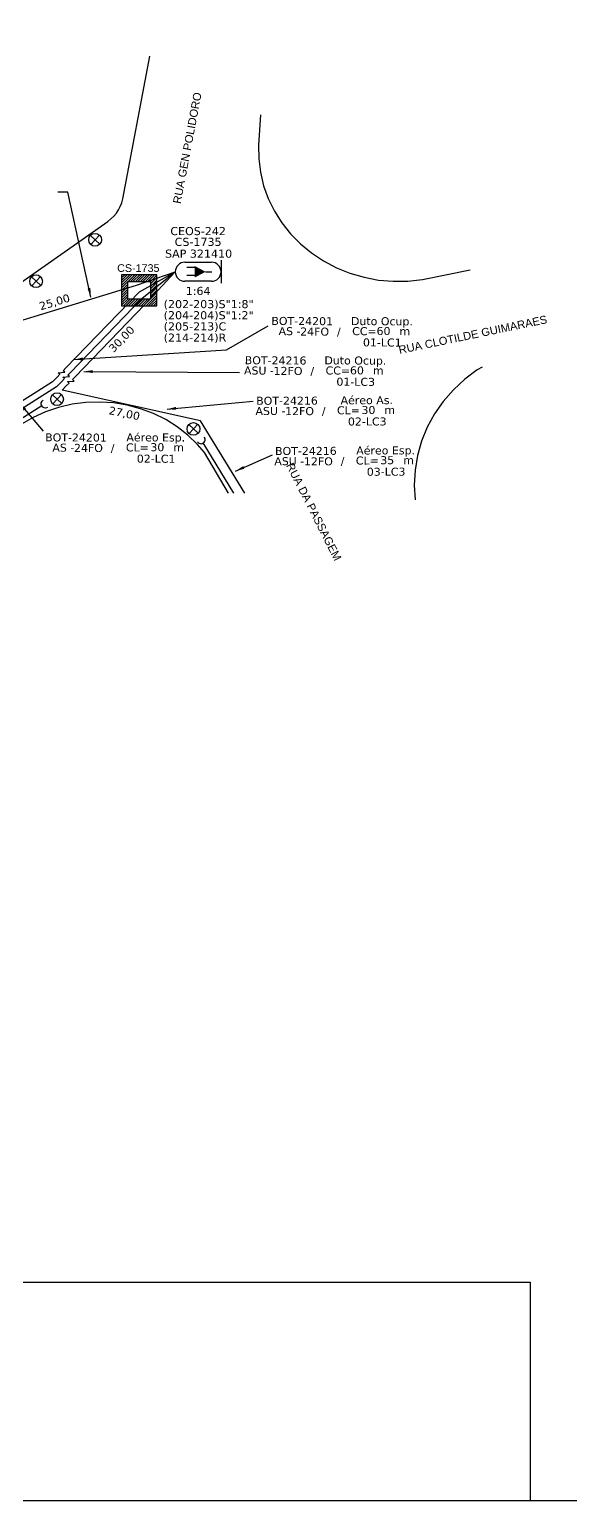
# Model space of a CAD drawing. Extents: x -89 to 749, y 705 to 1299.
# Drawn here: x 125.8 to 246.7, y 705 to 1033.4 of the extents above; entities that cross this region are included whole.
import ezdxf
from ezdxf.enums import TextEntityAlignment as Align

# ---------------------------------------------------------------- set-up
doc = ezdxf.new("R2010")
doc.units = 0
for name, color, linetype in [('10.1-Caixas Subterrâneas', 5, 'Continuous'), ('10.4-Postes', 1, 'Continuous'), ('20.4-CEOS', 1, 'Continuous'), ('CAP a instalar', 1, 'Continuous'), ('label_cabos', 7, 'Continuous'), ('QUADRA', 7, 'Continuous'), ('Subida Lateral', 5, 'Continuous')]:
    doc.layers.add(name, color=color, linetype=linetype)
doc.layers.add('CORDOALHA_SUPORTE', color=7, linetype='Continuous', lineweight=25)
doc.layers.add('Segmento Logradouro Texto', color=7, linetype='Continuous', lineweight=0)
doc.styles.add('ARIAL', font='arial.ttf')
doc.styles.add('DIGICADE', font='arial.ttf')
doc.styles.add('siredit', font='verdana.ttf')
doc.linetypes.add('FENCELINE1', pattern='A,0.25,-0.1,[133,ltypeshp.shx,S=0.1,R=0,X=-0.1,Y=0],-0.1,1', length=1.45)
doc.dimstyles.new('CL', dxfattribs={"dimtxt": 1, "dimasz": 2, "dimexe": 0.18, "dimexo": 0.0625, "dimgap": 0.09, "dimtad": 0, "dimdec": 0, "dimrnd": 1, "dimzin": 0, "dimdsep": 46, "dimtxsty": 'siredit', "dimblk": 'NONE', "dimcen": 0, "dimse1": 1, "dimse2": 1, "dimsd1": 1, "dimsd2": 1, "dimclrt": 7, "dimadec": 0, "dimazin": 0, "dimtfac": 1, "dimtdec": 0, "dimtofl": 0, "dimtmove": 0, "dimatfit": 3, "dimfxl": 0, "dimtolj": 1, "dimtzin": 0, "dimarcsym": 0})

# ---------------------------------------------------------------- blocks, each defined once
blk = doc.blocks.new('*X58')
at = {"color": 0, "linetype": 'Continuous'}
for p, q in [((-1.25, 0.34099), (-0.49099, 1.1)), ((-1.25, 0.517767), (-0.667767, 1.1)), ((-1.25, 0.694544), (-0.844544, 1.1)), ((-1.25, 0.87132), (-1.02132, 1.1)), ((-1.25, 1.048097), (-1.198097, 1.1)), ((-0.789214, 0.625), (-0.314214, 1.1)), ((-0.612437, 0.625), (-0.137437, 1.1)), ((-0.43566, 0.625), (0.03934, 1.1)), ((-0.258883, 0.625), (0.216117, 1.1)), ((-0.082107, 0.625), (0.392893, 1.1)), ((0.09467, 0.625), (0.56967, 1.1)), ((0.271447, 0.625), (0.746447, 1.1)), ((0.448223, 0.625), (0.923223, 1.1)), ((0.625, 0.625), (1.1, 1.1)), ((0.801777, 0.625), (1.25, 1.073223)), ((-1.25, 0.164214), (-0.8035, 0.610714)), ((-1.25, -0.012563), (-0.8035, 0.433937)), ((-1.25, -0.18934), (-0.8035, 0.25716)), ((-1.25, -0.366117), (-0.8035, 0.080383)), ((0.8035, 0.449947), (1.25, 0.896447)), ((0.8035, 0.27317), (1.25, 0.71967)), ((0.8035, 0.096393), (1.25, 0.542893)), ((0.8035, -0.080383), (1.25, 0.366117)), ((0.8035, -0.25716), (1.25, 0.18934)), ((0.8035, -0.433937), (1.25, 0.012563)), ((-1.25, -0.542893), (-0.8035, -0.096393)), ((-1.25, -0.71967), (-0.8035, -0.27317)), ((-1.25, -0.896447), (-0.8035, -0.449947)), ((-1.25, -1.073223), (-0.801777, -0.625)), ((-1.1, -1.1), (-0.625, -0.625)), ((-0.923223, -1.1), (-0.448223, -0.625)), ((-0.746447, -1.1), (-0.271447, -0.625)), ((-0.56967, -1.1), (-0.09467, -0.625)), ((-0.392893, -1.1), (0.082107, -0.625)), ((-0.216117, -1.1), (0.258883, -0.625)), ((-0.03934, -1.1), (0.43566, -0.625)), ((0.137437, -1.1), (0.612437, -0.625)), ((0.314214, -1.1), (0.789214, -0.625)), ((0.49099, -1.1), (1.25, -0.34099)), ((0.667767, -1.1), (1.25, -0.517767)), ((0.8035, -0.610714), (1.25, -0.164214)), ((0.844544, -1.1), (1.25, -0.694544)), ((1.02132, -1.1), (1.25, -0.87132)), ((1.198097, -1.1), (1.25, -1.048097))]:
    blk.add_line(p, q, dxfattribs=at)
blk = doc.blocks.new('MANHOLE_MQ')
at = {"color": 0, "linetype": 'Continuous'}
for p, q in [((0.00000623, 0.00000569), (-0.00000627, 0.00000569)), ((-0.00000627, 0.00000569), (-0.00000627, -0.00000531)), ((0.00000623, -0.00000531), (0.00000623, 0.00000569)), ((-0.00000404, 0.00000331), (0.00000399, 0.00000331)), ((-0.00000404, -0.00000294), (-0.00000404, 0.00000331)), ((0.00000399, 0.00000331), (0.00000399, -0.00000294)), ((0.00000399, -0.00000294), (-0.00000404, -0.00000294)), ((0.00000399, -0.00000294), (0.00000399, -0.00000294)), ((-0.00000627, -0.00000531), (0.00000623, -0.00000531))]:
    blk.add_line(p, q, dxfattribs=at)
at = {"color": 0, "linetype": 'Continuous', "xscale": 5e-06, "yscale": 5e-06, "zscale": 1e-05}
blk.add_blockref('*X58', (-0.00000002, 0.00000019), dxfattribs=at)
blk = doc.blocks.new('Inst CB DT OCUP CFOA-SM-ASU-120-S-12')
at = {"layer": 'label_cabos', "color": 0, "style": 'siredit'}
for tag, flags, p in [('ID_ATIVIDADE', 3, (1.31, 2.67)), ('FATOR', 1, (11.56, 2.55))]:
    blk.add_attdef(tag, text='', height=1, rotation=359.69, dxfattribs=dict(at, flags=flags)).set_placement(p, align=Align.MIDDLE_CENTER)
for tag, p in [('TIPO_CABO', (1.26, 0)), ('DESTINO_CABO', (3.13, 1.26)), ('CABO', (4.69, -0.05)), ('/', (7.71, -0.05)), ('LANCE', (10.91, 0)), ('TIPO_CABO', (13.11, 1.24)), ('UND', (15.96, 0)), ('FID', (13.15, -1.41))]:
    blk.add_attdef(tag, text='', height=1, rotation=359.69, dxfattribs=at).set_placement(p, align=Align.MIDDLE_CENTER)
blk.add_attdef('QTDE', (12.43, -0.47), '', height=1, rotation=359.69, dxfattribs=at)
blk = doc.blocks.new('_None')
blk = doc.blocks.new('Inst CB AS CFOA-SM-ASU-120-S-12')
at = {"layer": 'label_cabos', "color": 0, "style": 'siredit'}
for tag, flags, p in [('ID_ATIVIDADE', 3, (1.31, 2.67)), ('FATOR', 1, (11.56, 2.55))]:
    blk.add_attdef(tag, text='', height=1, rotation=359.69, dxfattribs=dict(at, flags=flags)).set_placement(p, align=Align.MIDDLE_CENTER)
for tag, p in [('TIPO_CABO', (1.26, 0)), ('DESTINO_CABO', (3.13, 1.26)), ('CABO', (4.69, -0.05)), ('/', (7.71, -0.05)), ('LANCE', (10.81, 0)), ('TIPO_CABO', (13.11, 1.24)), ('UND', (15.96, 0)), ('FID', (13.15, -1.41))]:
    blk.add_attdef(tag, text='', height=1, rotation=359.69, dxfattribs=at).set_placement(p, align=Align.MIDDLE_CENTER)
blk.add_attdef('QTDE', (12.43, -0.47), '', height=1, rotation=359.69, dxfattribs=at)
blk = doc.blocks.new('Inst CB ESP CFOA-SM-ASU-120-S-12')
at = {"layer": 'label_cabos', "color": 0, "style": 'siredit'}
for tag, flags, p in [('ID_ATIVIDADE', 3, (1.31, 2.67)), ('FATOR', 1, (11.56, 2.55))]:
    blk.add_attdef(tag, text='', height=1, rotation=359.69, dxfattribs=dict(at, flags=flags)).set_placement(p, align=Align.MIDDLE_CENTER)
for tag, p in [('TIPO_CABO', (1.26, 0)), ('DESTINO_CABO', (3.13, 1.26)), ('CABO', (4.69, -0.05)), ('/', (7.71, -0.05)), ('LANCE', (10.81, 0)), ('TIPO_CABO', (13.11, 1.24)), ('UND', (15.96, 0)), ('FID', (13.15, -1.41))]:
    blk.add_attdef(tag, text='', height=1, rotation=359.69, dxfattribs=at).set_placement(p, align=Align.MIDDLE_CENTER)
blk.add_attdef('QTDE', (12.43, -0.47), '', height=1, rotation=359.69, dxfattribs=at)
blk = doc.blocks.new('Inst CB ESP CFOA-SM-AS-80-TS-24')
at = {"layer": 'label_cabos', "color": 0, "style": 'siredit'}
for tag, flags, p in [('ID_ATIVIDADE', 3, (1.31, 2.67)), ('FATOR', 1, (11.56, 2.55))]:
    blk.add_attdef(tag, text='', height=1, rotation=359.69, dxfattribs=dict(at, flags=flags)).set_placement(p, align=Align.MIDDLE_CENTER)
for tag, p in [('TIPO_CABO', (1.76, 0)), ('DESTINO_CABO', (3.13, 1.26)), ('CABO', (4.69, -0.05)), ('/', (7.71, -0.05)), ('LANCE', (10.81, 0)), ('TIPO_CABO', (13.11, 1.24)), ('UND', (15.96, 0)), ('FID', (13.15, -1.41))]:
    blk.add_attdef(tag, text='', height=1, rotation=359.69, dxfattribs=at).set_placement(p, align=Align.MIDDLE_CENTER)
blk.add_attdef('QTDE', (12.43, -0.47), '', height=1, rotation=359.69, dxfattribs=at)
blk = doc.blocks.new('Inst CB DT OCUP CFOA-SM-AS-80-TS-24')
at = {"layer": 'label_cabos', "color": 0, "style": 'siredit'}
for tag, flags, p in [('ID_ATIVIDADE', 3, (1.31, 2.67)), ('FATOR', 1, (11.56, 2.55))]:
    blk.add_attdef(tag, text='', height=1, rotation=359.69, dxfattribs=dict(at, flags=flags)).set_placement(p, align=Align.MIDDLE_CENTER)
for tag, p in [('TIPO_CABO', (1.76, 0)), ('DESTINO_CABO', (3.13, 1.26)), ('CABO', (4.69, -0.05)), ('/', (7.71, -0.05)), ('LANCE', (10.91, 0)), ('TIPO_CABO', (13.11, 1.24)), ('UND', (15.96, 0)), ('FID', (13.15, -1.41))]:
    blk.add_attdef(tag, text='', height=1, rotation=359.69, dxfattribs=at).set_placement(p, align=Align.MIDDLE_CENTER)
blk.add_attdef('QTDE', (12.43, -0.47), '', height=1, rotation=359.69, dxfattribs=at)
blk = doc.blocks.new('*U79')
at = {"layer": '20.4-CEOS', "color": 7, "style": 'siredit'}
for tag, p in [('FIBRAS_SPLITTER', (0, 0)), ('FIBRAS_TOP_C', (0, -4.13)), ('RESERVA_FINAIS', (0, -5.46))]:
    blk.add_attdef(tag, p, '', height=1.01, dxfattribs=at)
for tag, p, flags in [('ID_ATIVIDADE', (0, -6.77), 3), ('FATOR', (0, -8.09), 1), ('QTDE', (0, -9.4), 1), ('FID', (0, -10.71), 1)]:
    blk.add_attdef(tag, p, '', height=1.01, dxfattribs=dict(at, flags=flags))
blk = doc.blocks.new('*U81')
at = {"layer": '20.4-CEOS', "color": 7, "style": 'siredit'}
blk.add_attdef('FIBRAS_SPLITTER', (0, 0), '', height=1.01, dxfattribs=at)
for tag, p, flags in [('ID_ATIVIDADE', (0, -1.48), 3), ('FATOR', (0, -2.79), 1), ('QTDE', (0, -4.11), 1), ('FID', (0, -5.42), 1)]:
    blk.add_attdef(tag, p, '', height=1.01, dxfattribs=dict(at, flags=flags))

msp = doc.modelspace()

# ---------------------------------------------------------------- linework, layer by layer
msp.add_lwpolyline([(-89.32, 705.02), (749.25, 705.02), (749.25, 1299.02), (-89.32, 1299.02), (-89.32, 705.02)])
at = {"color": 7}
for points in [[(-89.24, 753.78), (237.71, 753.78)], [(237.71, 753.78), (237.71, 705.02)]]:
    msp.add_lwpolyline(points, dxfattribs=at)
at = {"layer": '10.4-Postes', "color": 1}
for p, q in [((139.43, 987.45), (141.52, 985.5)), ((141.45, 987.52), (139.5, 985.43)), ((126.24, 978.2), (128.32, 976.25)), ((128.26, 978.27), (126.31, 976.18)), ((130.93, 951.87), (133.01, 949.92)), ((132.95, 951.94), (130.99, 949.85)), ((161.39, 945.24), (163.48, 943.28)), ((163.41, 945.3), (161.46, 943.22))]:
    msp.add_line(p, q, dxfattribs=at)
for centre in [(140.47, 986.48), (127.28, 977.23), (131.97, 950.9), (162.44, 944.26)]:
    msp.add_circle(centre, 1.43, dxfattribs=at)
at = {"layer": '20.4-CEOS', "color": 7}
for p, q in [((160.51, 981.47), (166.48, 981.47)), ((166.48, 977.21), (160.51, 977.21))]:
    msp.add_line(p, q, dxfattribs=at)
for points in [[(162.79, 980.27), (160.97, 980.27)], [(165.14, 979.34), (166.58, 979.34)], [(168.61, 981.91), (168.61, 976.78)], [(162.79, 978.5), (160.97, 978.5)]]:
    msp.add_lwpolyline(points, dxfattribs=at)
msp.add_lwpolyline([(165.14, 979.34, 0, 2.63, 0), (162.68, 979.34, 2.63, 2.63, 0)], format="xyseb", dxfattribs=at)
for centre, start, end in [((160.51, 979.34), 90, 270), ((166.48, 979.34), 270, 90)]:
    msp.add_arc(centre, 2.13, start, end, dxfattribs=at)
at = {"layer": 'CAP a instalar', "color": 7, "linetype": 'FENCELINE1', "ltscale": 3}
msp.add_lwpolyline([(118.72, 966.88), (149.75, 976.32), (158.38, 979.34)], dxfattribs=at)
at = {"layer": 'CAP a instalar', "color": 255, "linetype": 'FENCELINE1', "ltscale": 3}
for points in [[(150.39, 974.89), (158.38, 979.34)], [(151.6, 972.04), (158.38, 979.34)], [(133.95, 957.88), (150.39, 974.89)], [(136.01, 955.9), (151.6, 972.04)], [(130.92, 954.75), (131.97, 955.83)], [(130.92, 954.75), (99.6, 934.93)], [(133.1, 952.89), (134.02, 953.85)], [(173.9, 929.92), (164.01, 946.07), (133.1, 952.89)]]:
    msp.add_lwpolyline(points, dxfattribs=at)
at = {"layer": 'CAP a instalar', "color": 8, "linetype": 'FENCELINE1', "ltscale": 3}
for points in [[(151, 973.46), (158.38, 979.34)], [(134.98, 956.89), (151, 973.46)], [(131.83, 953.64), (101.18, 934.23)], [(131.83, 953.64), (133, 954.84)]]:
    msp.add_lwpolyline(points, dxfattribs=at)
at = {"layer": 'CORDOALHA_SUPORTE'}
for points in [[(128.53, 949.39), (105.52, 934.83)], [(171.5, 929.92), (164.64, 941.13)]]:
    msp.add_lwpolyline(points, dxfattribs=at)
for points in [[(129.83, 949.03, -1), (128.89, 950.69)], [(163.32, 941.38, 1), (164.9, 942.45)]]:
    msp.add_lwpolyline(points, format="xyb", dxfattribs=at)
at = {"layer": 'QUADRA'}
for points in [[(-8.5, 882.37), (18.39, 902.67), (125.8, 978.31), (143.33, 990.6), (144.02, 991.14), (144.66, 991.76), (145.22, 992.43), (145.7, 993.14), (146.09, 993.9), (146.41, 994.7), (146.64, 995.64), (152.67, 1027.5)], [(-8.5, 882.37), (18.39, 902.67), (125.8, 978.31), (143.33, 990.6), (144.02, 991.14), (144.66, 991.76), (145.22, 992.43), (145.7, 993.14), (146.09, 993.9), (146.41, 994.7), (146.64, 995.64), (152.67, 1027.5)], [(177.44, 1014.39), (177.01, 1007.63), (177.04, 1004.58), (177.04, 1004.58), (177.41, 1001.54), (178.11, 998.56), (179.16, 995.67), (180.52, 992.89), (182.19, 990.27), (184.14, 987.81), (186.37, 985.56), (188.85, 983.54), (191.52, 981.76), (194.4, 980.25), (197.41, 979.04), (200.55, 978.12), (203.78, 977.5), (207.06, 977.22), (210.35, 977.24), (213.62, 977.58), (224.28, 979.81)], [(177.44, 1014.39), (177.01, 1007.63), (177.04, 1004.58), (177.04, 1004.58), (177.41, 1001.54), (178.11, 998.56), (179.16, 995.67), (180.52, 992.89), (182.19, 990.27), (184.14, 987.81), (186.37, 985.56), (188.85, 983.54), (191.52, 981.76), (194.4, 980.25), (197.41, 979.04), (200.55, 978.12), (203.78, 977.5), (207.06, 977.22), (210.35, 977.24), (213.62, 977.58), (224.28, 979.81)], [(226.92, 958.08), (225.84, 957.43), (223.05, 955.33), (220.52, 952.98), (218.27, 950.39), (216.32, 947.6), (214.69, 944.64), (213.41, 941.53), (212.49, 938.33), (211.95, 935.04), (211.76, 931.72), (211.95, 928.44)], [(170.24, 929.92), (164.9, 938.99), (163.33, 940.81), (161.18, 942.88), (158.8, 944.73), (156.24, 946.34), (153.5, 947.68), (150.63, 948.76), (147.64, 949.55), (144.61, 950.05), (141.5, 950.25), (138.4, 950.15), (135.34, 949.76), (132.32, 949.07), (129.41, 948.08), (126.62, 946.83), (124, 945.31), (62.23, 902.59), (9.7, 867.43)]]:
    msp.add_lwpolyline(points, dxfattribs=at)
at = {"layer": 'Subida Lateral', "color": 5}
for points in [[(131.97, 955.83), (132.58, 956.48), (132.23, 956.81), (133.72, 956.93), (133.34, 957.26), (133.95, 957.88)], [(133, 954.84), (133.61, 955.48), (133.25, 955.82), (134.75, 955.93), (134.37, 956.26), (134.98, 956.89)], [(134.02, 953.85), (134.64, 954.49), (134.28, 954.83), (135.77, 954.94), (135.4, 955.27), (136.01, 955.9)]]:
    msp.add_lwpolyline(points, dxfattribs=at)

# ---------------------------------------------------------------- block references
at = {"layer": '10.1-Caixas Subterrâneas', "color": 30, "xscale": 628296.1673100219, "yscale": 628296.1673100219, "zscale": 628296.1673100219, "rotation": 180.0000000000632}
msp.add_blockref('MANHOLE_MQ', (150.29, 975.34), dxfattribs=at)
at = {"layer": '20.4-CEOS', "color": 0, "lineweight": 0}
ref = msp.add_blockref('*U79', (155.79, 971.22), dxfattribs=dict(at, xscale=1.786118084390603, yscale=1.786118084390603, zscale=1.786118084390603))
ref.add_attrib('FIBRAS_SPLITTER', '(202-203)S"1:8"', (155.79, 971.22), dxfattribs={"color": 7, "height": 1.8034, "style": 'siredit'})
ref.add_attrib('FIBRAS_TOP_C', '(205-213)C', (155.79, 966.25), dxfattribs={"color": 7, "height": 1.803, "style": 'siredit'})
ref.add_attrib('RESERVA_FINAIS', '(214-214)R', (155.79, 963.74), dxfattribs={"color": 7, "height": 1.803, "style": 'siredit'})
at = {"layer": '20.4-CEOS', "color": 0, "lineweight": 0, "xscale": 1.786118084390603, "yscale": 1.786118084390603, "zscale": 1.786118084390603}
msp.add_blockref('*U81', (155.79, 968.74), dxfattribs=at).add_auto_attribs({'FIBRAS_SPLITTER': '(204-204)S"1:2"'})
at = {"layer": 'label_cabos', "color": 2, "lineweight": 0}
ref = msp.add_blockref('Inst CB DT OCUP CFOA-SM-AS-80-TS-24', (181.15, 966.08), dxfattribs=dict(at, xscale=1.786118084390603, yscale=1.786118084390603, zscale=1.786118084390603))
ref.add_attrib('DESTINO_CABO', 'BOT-24201', dxfattribs={"color": 0, "height": 1.786, "rotation": 359.69, "style": 'siredit'}).set_placement((186.74, 968.34), align=Align.MIDDLE_CENTER)
ref.add_attrib('CABO', '24FO', dxfattribs={"color": 0, "height": 1.786, "rotation": 359.69, "style": 'siredit'}).set_placement((189.52, 965.99), align=Align.MIDDLE_CENTER)
ref.add_attrib('TIPO_CABO', 'Duto Ocup.', dxfattribs={"color": 0, "height": 1.786, "rotation": 359.69, "style": 'siredit'}).set_placement((204.56, 968.3), align=Align.MIDDLE_CENTER)
ref.add_attrib('/', '/', dxfattribs={"color": 0, "height": 1.79, "rotation": 359.69, "style": 'siredit'}).set_placement((194.93, 965.99), align=Align.MIDDLE_CENTER)
ref.add_attrib('TIPO_CABO', 'AS - ', dxfattribs={"color": 0, "height": 1.786, "rotation": 359.69, "style": 'siredit'}).set_placement((184.3, 966.07), align=Align.MIDDLE_CENTER)
ref.add_attrib('FID', '01-LC1', dxfattribs={"color": 0, "height": 1.786, "rotation": 359.69, "style": 'siredit'}).set_placement((204.64, 963.56), align=Align.MIDDLE_CENTER)
ref.add_attrib('LANCE', 'CC=', dxfattribs={"color": 0, "height": 1.786, "rotation": 359.69, "style": 'siredit'}).set_placement((200.64, 966.08), align=Align.MIDDLE_CENTER)
ref.add_attrib('QTDE', '60', (203.35, 965.23), dxfattribs={"color": 0, "height": 1.786, "rotation": 359.69, "style": 'siredit'})
ref.add_attrib('UND', 'm', dxfattribs={"color": 0, "height": 1.79, "rotation": 359.69, "style": 'siredit'}).set_placement((209.67, 966.08), align=Align.MIDDLE_CENTER)
ref = msp.add_blockref('Inst CB DT OCUP CFOA-SM-ASU-120-S-12', (175.21, 957.3), dxfattribs=dict(at, xscale=1.786118084390603, yscale=1.786118084390603, zscale=1.786118084390603))
ref.add_attrib('DESTINO_CABO', 'BOT-24216', dxfattribs={"color": 0, "height": 1.786, "rotation": 359.69, "style": 'siredit'}).set_placement((180.8, 959.56), align=Align.MIDDLE_CENTER)
ref.add_attrib('CABO', '12FO', dxfattribs={"color": 0, "height": 1.786, "rotation": 359.69, "style": 'siredit'}).set_placement((183.58, 957.21), align=Align.MIDDLE_CENTER)
ref.add_attrib('TIPO_CABO', 'Duto Ocup.', dxfattribs={"color": 0, "height": 1.786, "rotation": 359.69, "style": 'siredit'}).set_placement((198.62, 959.53), align=Align.MIDDLE_CENTER)
ref.add_attrib('/', '/', dxfattribs={"color": 0, "height": 1.79, "rotation": 359.69, "style": 'siredit'}).set_placement((188.99, 957.21), align=Align.MIDDLE_CENTER)
ref.add_attrib('TIPO_CABO', 'ASU - ', dxfattribs={"color": 0, "height": 1.786, "rotation": 359.69, "style": 'siredit'}).set_placement((177.47, 957.29), align=Align.MIDDLE_CENTER)
ref.add_attrib('FID', '01-LC3', dxfattribs={"color": 0, "height": 1.786, "rotation": 359.69, "style": 'siredit'}).set_placement((198.7, 954.78), align=Align.MIDDLE_CENTER)
ref.add_attrib('LANCE', 'CC=', dxfattribs={"color": 0, "height": 1.786, "rotation": 359.69, "style": 'siredit'}).set_placement((194.7, 957.3), align=Align.MIDDLE_CENTER)
ref.add_attrib('QTDE', '60', (197.41, 956.45), dxfattribs={"color": 0, "height": 1.786, "rotation": 359.69, "style": 'siredit'})
ref.add_attrib('UND', 'm', dxfattribs={"color": 0, "height": 1.79, "rotation": 359.69, "style": 'siredit'}).set_placement((203.73, 957.3), align=Align.MIDDLE_CENTER)
at = {"layer": 'label_cabos', "color": 2}
ref = msp.add_blockref('Inst CB AS CFOA-SM-ASU-120-S-12', (177.78, 948.26), dxfattribs=dict(at, xscale=1.786118084390602, yscale=1.786118084390603, zscale=1.786118084390603, rotation=0.4634636605450991))
ref.add_attrib('DESTINO_CABO', 'BOT-24216', dxfattribs={"color": 0, "height": 1.786, "rotation": 0.1535, "style": 'siredit'}).set_placement((183.35, 950.56), align=Align.MIDDLE_CENTER)
ref.add_attrib('TIPO_CABO', 'Aéreo As.', dxfattribs={"color": 0, "height": 1.786, "rotation": 0.1535, "style": 'siredit'}).set_placement((201.17, 950.67), align=Align.MIDDLE_CENTER)
ref.add_attrib('CABO', '12FO', dxfattribs={"color": 0, "height": 1.786, "rotation": 0.1535, "style": 'siredit'}).set_placement((186.15, 948.23), align=Align.MIDDLE_CENTER)
ref.add_attrib('/', '/', dxfattribs={"color": 0, "height": 1.79, "rotation": 0.1535, "style": 'siredit'}).set_placement((191.55, 948.28), align=Align.MIDDLE_CENTER)
ref.add_attrib('TIPO_CABO', 'ASU - ', dxfattribs={"color": 0, "height": 1.786, "rotation": 0.1535, "style": 'siredit'}).set_placement((180.03, 948.27), align=Align.MIDDLE_CENTER)
ref.add_attrib('FID', '02-LC3', dxfattribs={"color": 0, "height": 1.786, "rotation": 0.1535, "style": 'siredit'}).set_placement((201.28, 945.92), align=Align.MIDDLE_CENTER)
ref.add_attrib('LANCE', 'CL=', dxfattribs={"color": 0, "height": 1.786, "rotation": 0.1535, "style": 'siredit'}).set_placement((197.08, 948.42), align=Align.MIDDLE_CENTER)
ref.add_attrib('QTDE', '30', (199.98, 947.59), dxfattribs={"color": 0, "height": 1.786, "rotation": 0.1535, "style": 'siredit'})
ref.add_attrib('UND', 'm', dxfattribs={"color": 0, "height": 1.79, "rotation": 0.1535, "style": 'siredit'}).set_placement((206.29, 948.49), align=Align.MIDDLE_CENTER)
ref = msp.add_blockref('Inst CB ESP CFOA-SM-AS-80-TS-24', (130.61, 940.08), dxfattribs=dict(at, xscale=1.786118084390603, yscale=1.786118084390603, zscale=1.786118084390603, rotation=0.1315642785740553))
ref.add_attrib('DESTINO_CABO', 'BOT-24201', dxfattribs={"color": 0, "height": 1.786, "rotation": 359.8216, "style": 'siredit'}).set_placement((136.2, 942.35), align=Align.MIDDLE_CENTER)
ref.add_attrib('TIPO_CABO', 'Aéreo Esp.', dxfattribs={"color": 0, "height": 1.786, "rotation": 359.8216, "style": 'siredit'}).set_placement((154.02, 942.36), align=Align.MIDDLE_CENTER)
ref.add_attrib('CABO', '24FO', dxfattribs={"color": 0, "height": 1.786, "rotation": 359.8216, "style": 'siredit'}).set_placement((138.98, 940.01), align=Align.MIDDLE_CENTER)
ref.add_attrib('/', '/', dxfattribs={"color": 0, "height": 1.79, "rotation": 359.8216, "style": 'siredit'}).set_placement((144.39, 940.02), align=Align.MIDDLE_CENTER)
ref.add_attrib('TIPO_CABO', 'AS - ', dxfattribs={"color": 0, "height": 1.786, "rotation": 359.8216, "style": 'siredit'}).set_placement((133.76, 940.08), align=Align.MIDDLE_CENTER)
ref.add_attrib('FID', '02-LC1', dxfattribs={"color": 0, "height": 1.786, "rotation": 359.8216, "style": 'siredit'}).set_placement((154.1, 937.61), align=Align.MIDDLE_CENTER)
ref.add_attrib('LANCE', 'CL=', dxfattribs={"color": 0, "height": 1.786, "rotation": 359.8216, "style": 'siredit'}).set_placement((149.91, 940.13), align=Align.MIDDLE_CENTER)
ref.add_attrib('QTDE', '30', (152.81, 939.29), dxfattribs={"color": 0, "height": 1.786, "rotation": 359.8216, "style": 'siredit'})
ref.add_attrib('UND', 'm', dxfattribs={"color": 0, "height": 1.79, "rotation": 359.8216, "style": 'siredit'}).set_placement((159.12, 940.15), align=Align.MIDDLE_CENTER)
ref = msp.add_blockref('Inst CB ESP CFOA-SM-ASU-120-S-12', (181.99, 937.05), dxfattribs=dict(at, xscale=1.786118084390602, yscale=1.786118084390603, zscale=1.786118084390603, rotation=0.4634636605450989))
ref.add_attrib('DESTINO_CABO', 'BOT-24216', dxfattribs={"color": 0, "height": 1.786, "rotation": 0.1535, "style": 'siredit'}).set_placement((187.56, 939.35), align=Align.MIDDLE_CENTER)
ref.add_attrib('TIPO_CABO', 'Aéreo Esp.', dxfattribs={"color": 0, "height": 1.786, "rotation": 0.1535, "style": 'siredit'}).set_placement((205.38, 939.46), align=Align.MIDDLE_CENTER)
ref.add_attrib('CABO', '12FO', dxfattribs={"color": 0, "height": 1.786, "rotation": 0.1535, "style": 'siredit'}).set_placement((190.36, 937.02), align=Align.MIDDLE_CENTER)
ref.add_attrib('/', '/', dxfattribs={"color": 0, "height": 1.79, "rotation": 0.1535, "style": 'siredit'}).set_placement((195.76, 937.07), align=Align.MIDDLE_CENTER)
ref.add_attrib('TIPO_CABO', 'ASU - ', dxfattribs={"color": 0, "height": 1.786, "rotation": 0.1535, "style": 'siredit'}).set_placement((184.24, 937.06), align=Align.MIDDLE_CENTER)
ref.add_attrib('FID', '03-LC3', dxfattribs={"color": 0, "height": 1.786, "rotation": 0.1535, "style": 'siredit'}).set_placement((205.49, 934.71), align=Align.MIDDLE_CENTER)
ref.add_attrib('LANCE', 'CL=', dxfattribs={"color": 0, "height": 1.786, "rotation": 0.1535, "style": 'siredit'}).set_placement((201.29, 937.21), align=Align.MIDDLE_CENTER)
ref.add_attrib('QTDE', '35', (204.19, 936.38), dxfattribs={"color": 0, "height": 1.786, "rotation": 0.1535, "style": 'siredit'})
ref.add_attrib('UND', 'm', dxfattribs={"color": 0, "height": 1.79, "rotation": 0.1535, "style": 'siredit'}).set_placement((210.5, 937.28), align=Align.MIDDLE_CENTER)

# ---------------------------------------------------------------- texts
at = {"layer": '10.1-Caixas Subterrâneas', "color": 30, "style": 'ARIAL'}
msp.add_text('CS-1735', height=1.715, dxfattribs=at).set_placement((145.4, 979.31))
at = {"layer": '20.4-CEOS', "color": 7, "style": 'siredit'}
for s, p in [('CEOS-242', (163.49, 989.33)), ('CS-1735', (163.49, 986.92)), ('SAP 321410', (163.59, 984.29)), ('1:64', (163.49, 975.97))]:
    msp.add_text(s, height=1.803, dxfattribs=at).set_placement(p, align=Align.TOP_CENTER)
at = {"layer": 'label_cabos', "color": 3, "style": 'siredit'}
for s, rotation, p in [('25,00', 16.9317, (128.31, 970.72)), ('30,00', 45.976, (144.58, 961.19)), ('27,00', 348.5388, (143.41, 947.57))]:
    msp.add_text(s, height=1.786, rotation=rotation, dxfattribs=at).set_placement(p)
at = {"layer": 'Segmento Logradouro Texto', "linetype": 'Continuous', "char_height": 1.7861, "attachment_point": 1, "style": 'DIGICADE'}
for s, insert, width, rotation in [('\\fArial|b0|i0|c0|p34;\\W1.0000000000;\\T1.0000000000;\\o\\lRUA GEN POLIDORO', (157.84, 994.75), 25.7306, 79.2989), ('\\fArial|b0|i0|c0|p34;\\W1.0000000000;\\T1.0000000000;\\o\\lRUA CLOTILDE GUIMARAES', (208.13, 962.73), 34.3273, 11.7951), ('RUA DA PASSAGEM', (184.69, 936.93), 24.6231, 296.9109)]:
    msp.add_mtext(s, dxfattribs=dict(at, insert=insert, width=width, rotation=rotation))

# ---------------------------------------------------------------- leaders
at = {"layer": 'label_cabos', "color": 2, "lineweight": 0}
for points in [[(139.52, 973.7), (134.34, 997.14), (132.15, 997.14)], [(135.75, 959.74), (169.79, 961.95), (179.11, 967.25)], [(137.95, 957.07), (172.71, 956.88)], [(123.49, 950.05), (128.89, 943.77)], [(156.57, 948.67), (175.75, 950.42)], [(171.86, 934.86), (180.07, 938.47)]]:
    msp.add_leader(points, dimstyle='CL', dxfattribs=at)

doc.saveas('drawing.dxf')
